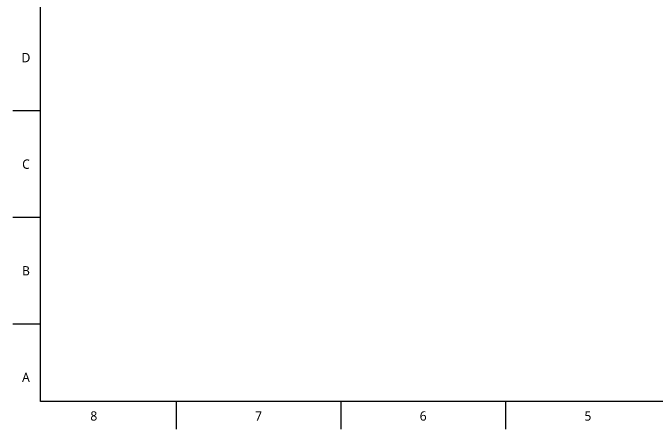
# Model space of a CAD drawing. Extents: x 0.1 to 34, y 0 to 22.
# Drawn here: x 0.07 to 16.7, y 0.04 to 10.78 of the extents above; entities that cross this region are included whole.
import ezdxf

# ---------------------------------------------------------------- set-up
doc = ezdxf.new("R2010")
doc.units = 0
doc.header["$LTSCALE"] = 0.5
doc.header["$MEASUREMENT"] = 0
doc.layers.add('BORDER_FRAME', color=7, linetype='CONTINUOUS')
doc.layers.add('BORDER_ZONES', color=7, linetype='CONTINUOUS')
doc.styles.add('ONSHAPE-STANDARD', font='NotoSans-Regular.ttf')

msp = doc.modelspace()

# ---------------------------------------------------------------- linework, layer by layer
at = {"layer": 'BORDER_FRAME'}
for p, q in [((0.787, 0.75), (0.787, 21.25)), ((33.288, 0.75), (0.787, 0.75))]:
    msp.add_line(p, q, dxfattribs=at)
at = {"layer": 'BORDER_ZONES'}
for p, q in [((0.787, 8.25), (0.075, 8.25)), ((0.787, 5.5), (0.075, 5.5)), ((0.787, 2.75), (0.075, 2.75)), ((4.287, 0.75), (4.287, 0.037)), ((8.537, 0.75), (8.537, 0.037)), ((12.787, 0.75), (12.787, 0.037))]:
    msp.add_line(p, q, dxfattribs=at)

# ---------------------------------------------------------------- texts
at = {"layer": 'BORDER_ZONES', "char_height": 0.24, "attachment_point": 5, "style": 'ONSHAPE-STANDARD'}
for s, insert in [('D', (0.412, 9.625)), ('C', (0.412, 6.875)), ('B', (0.412, 4.125)), ('A', (0.412, 1.375)), ('8', (2.163, 0.375)), ('6', (10.662, 0.375)), ('7', (6.412, 0.375)), ('5', (14.912, 0.375))]:
    msp.add_mtext(s, dxfattribs=dict(at, insert=insert))

doc.saveas('drawing.dxf')
